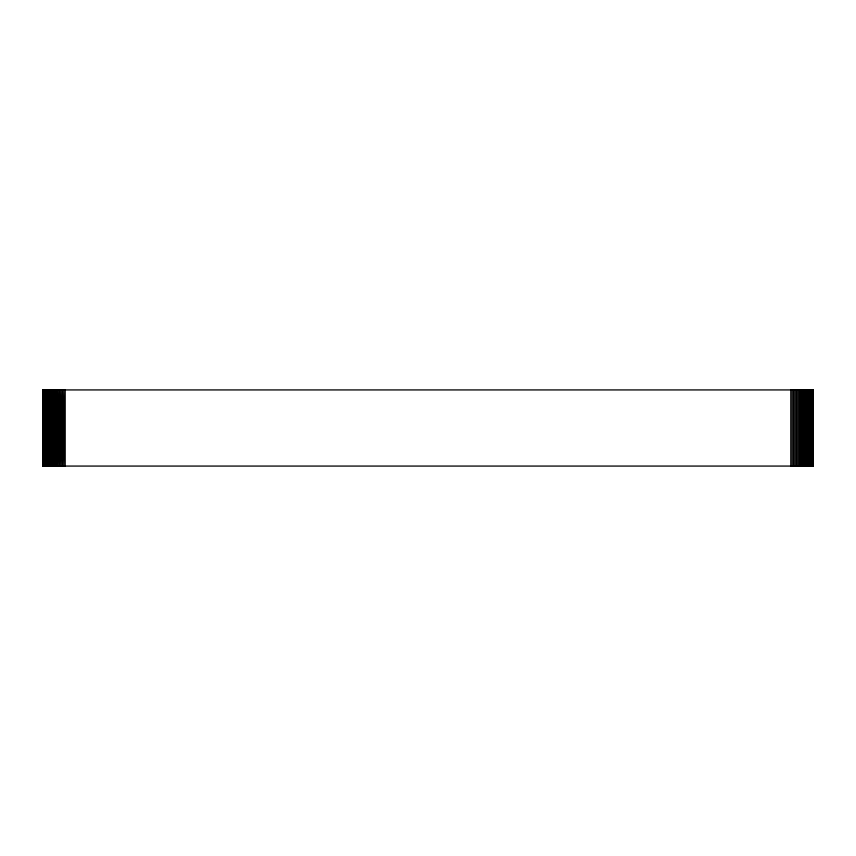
<?xml version="1.0" encoding="UTF-8"?>
<svg xmlns="http://www.w3.org/2000/svg" width="856" height="856" viewBox="0 0 856 856"><rect width="100%" height="100%" fill="white"/><g stroke="black" fill="none" stroke-linecap="round" stroke-linejoin="round"><path stroke-width="1.28" d="M43.228 458.056L43.196 466.071L42.971 389.929L42.843 466.071L813.2 466.071L813.157 389.929L42.8 389.929L42.8 466.071L42.843 389.929L42.971 466.071L43.196 389.929L43.506 466.071L43.506 389.929L43.891 466.071L43.891 389.929L44.373 466.071L44.373 389.929L44.929 466.071L44.929 389.929L45.571 466.071L45.571 389.929L46.288 466.071L46.288 389.929L47.08 466.071L47.08 389.929L47.936 466.071L47.936 389.929L48.867 466.071L48.867 389.929L49.862 466.071L50.921 389.929L50.921 466.071L52.034 389.929L52.034 466.071L53.2 389.929L53.2 466.071L54.41 389.929L54.41 466.071L55.661 389.929L55.661 466.071L56.956 389.929L56.956 466.071L58.272 389.929L58.272 466.071L59.631 389.929L59.631 466.071L61.001 389.929L61.001 466.071L62.392 389.929L62.392 466.071L63.793 389.929L63.793 466.071L65.195 389.929L65.195 466.071M811.959 466.071L812.098 389.929L812.098 466.071M810.739 466.071L811.071 389.929L811.402 466.071M811.402 459.351L811.627 389.929L811.959 459.351M810.739 459.351L810.429 389.929L809.915 466.071M809.712 459.351L809.712 389.929L809.712 466.071M813.029 389.929L813.029 466.071M812.804 389.929L812.804 466.071M812.494 389.929L812.494 466.071M811.627 389.929L811.627 466.071M811.071 389.929L811.071 466.071M810.429 389.929L810.429 466.071M808.92 389.929L808.92 466.071M808.064 389.929L808.064 466.071M807.133 389.929L807.133 466.071M806.138 389.929L806.138 466.071M805.079 389.929L805.079 466.071M803.966 389.929L803.966 466.071M802.8 389.929L802.8 466.071M801.591 389.929L801.591 466.071M800.339 389.929L800.339 466.071M799.055 389.929L799.055 466.071M797.728 389.929L797.728 466.071M796.369 389.929L796.369 466.071M794.999 389.929L794.999 466.071M793.608 389.929L793.608 466.071M792.207 389.929L792.207 466.071M790.805 389.929L790.805 466.071M49.862 389.929L49.862 466.071M43.196 389.929L43.196 466.071M42.971 389.929L42.971 466.071"/></g></svg>
